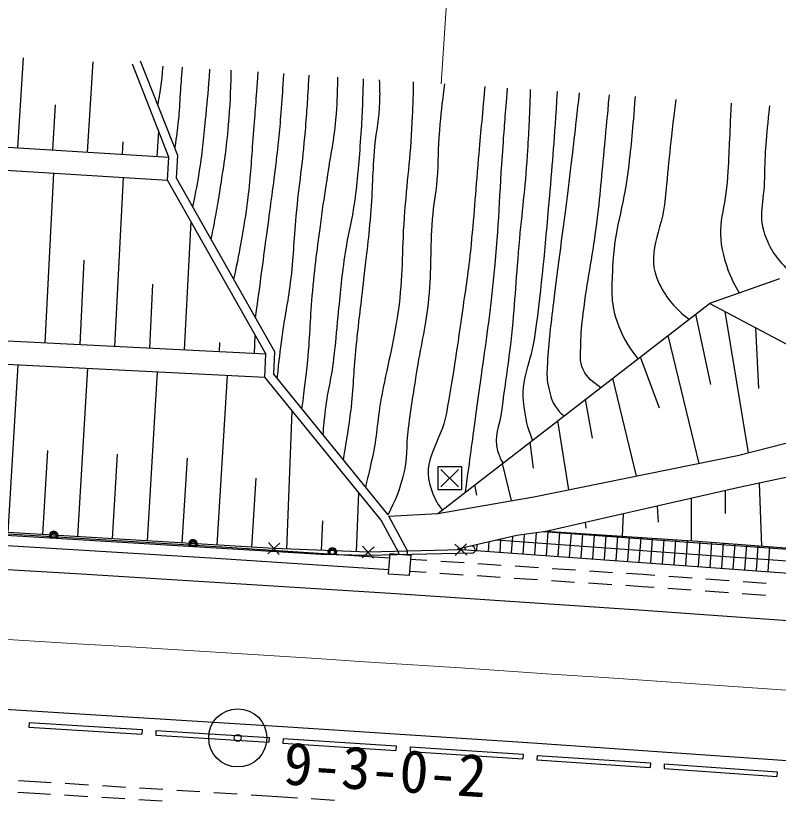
# Model space of a CAD drawing. Units: millimetres, scale not verified. Extents: x 40000 to 680000, y 20000 to 380000.
# Drawn here: x 338377 to 371148, y 281886 to 315646 of the extents above; entities that cross this region are included whole.
import ezdxf
from ezdxf.enums import TextEntityAlignment as Align

# ---------------------------------------------------------------- set-up
doc = ezdxf.new("R2010")
doc.units = ezdxf.units.MM
doc.header["$LTSCALE"] = 1000
for name, color, linetype, lineweight in [('M-BGD', 7, 'Continuous', 25), ('M-BMK', 2, 'Continuous', 13), ('M-BMK-ROW', 30, 'Continuous', 25), ('M-BMK-SRVR', 3, 'Continuous', 25), ('M-STR-HTXT', 7, 'Continuous', 13), ('M-STR-STRC', 7, 'Continuous', 25)]:
    doc.layers.add(name, color=color, linetype=linetype, lineweight=lineweight)
doc.styles.add('ＭＳ ゴシック', font='')
doc.styles.get('ＭＳ ゴシック').set_extended_font_data('MS Gothic')

msp = doc.modelspace()

# ---------------------------------------------------------------- linework, layer by layer
at = {"layer": 'M-BGD'}
for p, q in [((338472, 309974), (338712, 313833)), ((341467, 309788), (341707, 313658)), ((339970, 309881), (340090, 311816)), ((344461, 309602), (344527, 310670)), ((342964, 309695), (342997, 310229)), ((339643, 301588), (340011, 308877)), ((342639, 301436), (343006, 308690)), ((345636, 301285), (345913, 306783)), ((341141, 301512), (341324, 305139)), ((371198, 304345), (368186, 303282)), ((344137, 301361), (344276, 304109)), ((356513, 294260), (368186, 303282)), ((368846, 302932), (369857, 296858)), ((367590, 302822), (368234, 299804)), ((370172, 302230), (370294, 299623)), ((348632, 301134), (348671, 301919)), ((366403, 301905), (367739, 296405)), ((347134, 301209), (347153, 301602)), ((365217, 300987), (366026, 298794)), ((338047, 293439), (338483, 300645)), ((341041, 293258), (341479, 300494)), ((344036, 293077), (344475, 300342)), ((347030, 292895), (347472, 300191)), ((364030, 300070), (365048, 295862)), ((362843, 299153), (363145, 297497)), ((350025, 292725), (350263, 298657)), ((361656, 298235), (362137, 295273)), ((360469, 297318), (360620, 296208)), ((339544, 293348), (339763, 296966)), ((342538, 293167), (342758, 296800)), ((345533, 292986), (345754, 296634)), ((359283, 296401), (359675, 294805)), ((348527, 292805), (348707, 295767)), ((358096, 295483), (358175, 295038)), ((370329, 295562), (370427, 292844)), ((353023, 292605), (353124, 295140)), ((368864, 295240), (368871, 294250)), ((367402, 294905), (367406, 293068)), ((365940, 294570), (365992, 293877)), ((364478, 294235), (364442, 293261)), ((351524, 292665), (351575, 293933)), ((362856, 293871), (362875, 293618)), ((360686, 292487), (360753, 293419)), ((367684, 292983), (361065, 293462)), ((361185, 292451), (361258, 293468)), ((361683, 292415), (361757, 293436)), ((362182, 292378), (362256, 293403)), ((367676, 292482), (359045, 293107)), ((359190, 292595), (359230, 293148)), ((359689, 292559), (359740, 293263)), ((360187, 292523), (360247, 293349)), ((362681, 292342), (362755, 293371)), ((363179, 292306), (363254, 293339)), ((363678, 292270), (363753, 293306)), ((364177, 292234), (364252, 293274)), ((364676, 292198), (364751, 293241)), ((365174, 292162), (365250, 293209)), ((365673, 292126), (365749, 293176)), ((366172, 292090), (366248, 293144)), ((366670, 292054), (366747, 293111)), ((367169, 292018), (367246, 293079)), ((367718, 291978), (367796, 293042)), ((357694, 292703), (357701, 292804)), ((358192, 292667), (358211, 292919)), ((358691, 292631), (358720, 293034)), ((377694, 292255), (367684, 292983)), ((368217, 291942), (368294, 293004)), ((368716, 291905), (368793, 292967)), ((369214, 291869), (369291, 292929)), ((369713, 291833), (369790, 292892)), ((370212, 291797), (370289, 292854)), ((370710, 291760), (370787, 292817)), ((377693, 291753), (367676, 292482)), ((356047, 292231), (355339, 292277)), ((357643, 292127), (356646, 292192)), ((359240, 292022), (358242, 292087)), ((356010, 291712), (355300, 291758)), ((360837, 291918), (359839, 291983)), ((362433, 291814), (361435, 291879)), ((364030, 291710), (363032, 291775)), ((357606, 291608), (356608, 291673)), ((359203, 291504), (358205, 291569)), ((360800, 291399), (359802, 291465)), ((362396, 291295), (361398, 291360)), ((365336, 291625), (364629, 291671)), ((365846, 291589), (365336, 291625)), ((367442, 291476), (366445, 291546)), ((369038, 291364), (368041, 291434)), ((363993, 291191), (362995, 291256)), ((365301, 291106), (364591, 291152)), ((365810, 291070), (365301, 291106)), ((367406, 290957), (366408, 291028)), ((370634, 291251), (369637, 291322)), ((369002, 290845), (368004, 290915)), ((370598, 290733), (369600, 290803)), ((338954, 285270), (338941, 285070)), ((338941, 285070), (343801, 284767)), ((338954, 285270), (343813, 284967)), ((343813, 284967), (343801, 284767)), ((344405, 284934), (344392, 284734)), ((344392, 284734), (349249, 284429)), ((344405, 284934), (349262, 284629)), ((349262, 284629), (349249, 284429)), ((349867, 284580), (349854, 284380)), ((349854, 284380), (354713, 284074)), ((349867, 284580), (354726, 284274)), ((354726, 284274), (354713, 284074)), ((355335, 284228), (355322, 284028)), ((355322, 284028), (360174, 283709)), ((355335, 284228), (360187, 283909)), ((360187, 283909), (360174, 283709)), ((360789, 283860), (360776, 283661)), ((360776, 283661), (365637, 283337)), ((360789, 283860), (365651, 283537)), ((365651, 283537), (365637, 283337)), ((366251, 283496), (366237, 283296)), ((366237, 283296), (371087, 282955)), ((366251, 283496), (371101, 283155)), ((371101, 283155), (371087, 282955)), ((339208, 282723), (338496, 282766)), ((339906, 282680), (339208, 282723)), ((341503, 282582), (340505, 282644)), ((339178, 282224), (338466, 282267)), ((343100, 282484), (342101, 282545)), ((344697, 282385), (343698, 282447)), ((346294, 282287), (345295, 282348)), ((347890, 282188), (346892, 282250)), ((339875, 282181), (339178, 282224)), ((341472, 282083), (340474, 282145)), ((343069, 281985), (342071, 282046)), ((344666, 281886), (343668, 281948)), ((349187, 282108), (348489, 282151)), ((350481, 282025), (349187, 282108)), ((352078, 281923), (351080, 281987))]:
    msp.add_line(p, q, dxfattribs=at)
for points in [[(354378, 294201), (349468, 300236), (349516, 301200), (345284, 308662), (345344, 309632), (343744, 313698)], [(354084, 293961), (349081, 300110), (349131, 301108), (344898, 308573), (344960, 309571), (343390, 313559)], [(325812, 311047), (327870, 310633), (344960, 309571)], [(325615, 310066), (327740, 309640), (344898, 308573)], [(354418, 294141), (356513, 294260), (360638, 294971), (369390, 296739), (376914, 298659), (368186, 303282)], [(321360, 302636), (322939, 302431), (349131, 301108)], [(321231, 301645), (322849, 301435), (349081, 300110)], [(374735, 301331), (381691, 298158), (381313, 296734), (376935, 296962), (369519, 295391), (361159, 293475)], [(354455, 292335), (347002, 292820), (338044, 293366), (328089, 293950), (315659, 294605)], [(354418, 291837), (346971, 292321), (338015, 292867), (328061, 293451), (315632, 294106)], [(355217, 292476), (355217, 292652), (354418, 294141)], [(354837, 292505), (354837, 292557), (354084, 293961)], [(386685, 290589), (385777, 291751), (377694, 292297), (367685, 293050), (361159, 293475), (359917, 293303), (357361, 292727)], [(357361, 292727), (367668, 291982), (377692, 291252), (386685, 290589)]]:
    msp.add_lwpolyline(points, dxfattribs=at)
msp.add_lwpolyline([(355353, 292466), (355287, 291582), (354404, 291649), (354470, 292532)], close=True, dxfattribs=at)
for points, knots in [([(344694, 313480), (344665, 313093), (344657, 312986), (344616, 312671), (344574, 312342), (344553, 312231), (344478, 311832)], [0, 0, 0, 0, 1, 1, 1, 2, 2, 2, 2]), ([(345524, 313429), (345484, 312881), (345474, 312743), (345444, 312304), (345412, 311851), (345410, 311596), (345365, 311144), (345319, 310686), (345295, 310532), (345209, 309976)], [0, 0, 0, 0, 1, 1, 1, 2, 2, 2, 3, 3, 3, 3]), ([(346712, 313355), (346640, 312389), (346619, 312135), (346541, 311355), (346449, 310428), (346408, 309907), (346262, 308988), (346165, 308379), (346130, 308175), (345980, 307435)], [0, 0, 0, 0, 1, 1, 1, 2, 2, 2, 3, 3, 3, 3]), ([(347628, 313299), (347598, 312180), (347586, 311866), (347508, 310952), (347419, 309914), (347331, 309336), (347170, 308307), (347032, 307421), (346978, 307129), (346767, 306047)], [0, 0, 0, 0, 1, 1, 1, 2, 2, 2, 3, 3, 3, 3]), ([(348784, 313227), (348692, 311921), (348668, 311588), (348585, 310539), (348505, 309540), (348484, 308978), (348368, 307982), (348283, 307254), (348220, 306847), (348096, 306125), (347974, 305420), (347925, 305188), (347742, 304328)], [0, 0, 0, 0, 1, 1, 1, 2, 2, 2, 3, 3, 3, 4, 4, 4, 4]), ([(348683, 302668), (348920, 304408), (348980, 304846), (349166, 306243), (349323, 307427), (349424, 308089), (349564, 309275), (349674, 310205), (349731, 310727), (349802, 311661), (349846, 312245), (349859, 312435), (349897, 313157)], [0, 0, 0, 0, 1, 1, 1, 2, 2, 2, 3, 3, 3, 4, 4, 4, 4]), ([(350973, 313089), (350910, 311932), (350887, 311625), (350811, 310688), (350694, 309258), (350552, 308464), (350416, 307035), (350310, 305919), (350316, 305287), (350177, 304174), (350062, 303261), (349934, 302758), (349813, 301845), (349721, 301152), (349694, 300925), (349604, 300068)], [0, 0, 0, 0, 1, 1, 1, 2, 2, 2, 3, 3, 3, 4, 4, 4, 5, 5, 5, 5]), ([(350678, 298748), (350813, 299749), (350844, 300018), (350927, 300835), (351045, 301997), (351031, 302656), (351141, 303819), (351261, 305088), (351364, 305795), (351531, 307058), (351623, 307750), (351692, 308135), (351793, 308825), (351927, 309742), (352055, 310250), (352135, 311174), (352197, 311889), (352209, 312140), (352224, 313009)], [0, 0, 0, 0, 1, 1, 1, 2, 2, 2, 3, 3, 3, 4, 4, 4, 5, 5, 5, 6, 6, 6, 6]), ([(353309, 312940), (353271, 311636), (353262, 311282), (353185, 310223), (353112, 309216), (353073, 308650), (352934, 307650), (352806, 306726), (352641, 306223), (352509, 305298), (352366, 304297), (352322, 303731), (352217, 302724), (352143, 302012), (352125, 301610), (352040, 300899), (351930, 299975), (351756, 299474), (351657, 298549), (351619, 298197), (351604, 298077), (351575, 297646)], [0, 0, 0, 0, 1, 1, 1, 2, 2, 2, 3, 3, 3, 4, 4, 4, 5, 5, 5, 6, 6, 6, 7, 7, 7, 7]), ([(352458, 296560), (352560, 297150), (352587, 297304), (352658, 297782), (352719, 298195), (352758, 298426), (352803, 298841), (352911, 299851), (352909, 300422), (353012, 301433), (353118, 302488), (353202, 303077), (353319, 304131), (353447, 305282), (353539, 305925), (353638, 307078), (353737, 308225), (353710, 308874), (353813, 310020), (353881, 310775), (354012, 311192), (354027, 311950), (354034, 312319), (354038, 312452), (354014, 312895)], [0, 0, 0, 0, 1, 1, 1, 2, 2, 2, 3, 3, 3, 4, 4, 4, 5, 5, 5, 6, 6, 6, 7, 7, 7, 8, 8, 8, 8]), ([(355464, 312801), (355448, 311971), (355435, 311748), (355404, 311074), (355331, 309467), (355183, 308574), (355069, 306969), (354957, 305400), (355025, 304508), (354812, 302950), (354607, 301447), (354335, 300632), (354072, 299139), (353900, 298161), (353904, 297595), (353695, 296624), (353592, 296143), (353557, 295977), (353402, 295401)], [0, 0, 0, 0, 1, 1, 1, 2, 2, 2, 3, 3, 3, 4, 4, 4, 5, 5, 5, 6, 6, 6, 6]), ([(354378, 294201), (354732, 294905), (354849, 295168), (355028, 295828), (355244, 296623), (355149, 297108), (355256, 297925), (355386, 298909), (355479, 299458), (355634, 300440), (355822, 301635), (356016, 302293), (356134, 303497), (356264, 304819), (356187, 305569), (356291, 306893), (356344, 307560), (356442, 307927), (356493, 308595), (356557, 309419), (356530, 309884), (356597, 310707), (356660, 311493), (356693, 311756), (356818, 312713)], [0, 0, 0, 0, 1, 1, 1, 2, 2, 2, 3, 3, 3, 4, 4, 4, 5, 5, 5, 6, 6, 6, 7, 7, 7, 8, 8, 8, 8]), ([(358541, 312600), (358400, 311087), (358365, 310706), (358256, 309491), (358118, 307944), (358078, 307074), (357915, 305530), (357801, 304455), (357700, 303858), (357546, 302788), (357310, 301136), (357184, 300209), (356885, 298567), (356652, 297293), (355775, 296531), (356226, 295317), (356366, 294941), (356441, 294729), (356705, 294409)], [0, 0, 0, 0, 1, 1, 1, 2, 2, 2, 3, 3, 3, 4, 4, 4, 5, 5, 5, 6, 6, 6, 6]), ([(357706, 295182), (357925, 296773), (357979, 297174), (358150, 298451), (358469, 300835), (358705, 302164), (358945, 304558), (359158, 306689), (359162, 307892), (359320, 310028), (359393, 311008), (359415, 311317), (359510, 312536)], [0, 0, 0, 0, 1, 1, 1, 2, 2, 2, 3, 3, 3, 4, 4, 4, 4]), ([(360488, 312472), (360446, 311115), (360428, 310751), (360358, 309650), (360261, 308134), (360132, 307290), (359998, 305777), (359854, 304156), (359828, 303242), (359648, 301625), (359518, 300453), (359395, 299803), (359253, 298633), (359174, 297979), (358891, 297583), (359087, 296953), (359153, 296738), (359183, 296630), (359312, 296424)], [0, 0, 0, 0, 1, 1, 1, 2, 2, 2, 3, 3, 3, 4, 4, 4, 5, 5, 5, 6, 6, 6, 6]), ([(360590, 297411), (360352, 298013), (360304, 298280), (360221, 298857), (360048, 300066), (360544, 300735), (360705, 301945), (361008, 304217), (361115, 305498), (361314, 307781), (361472, 309581), (361516, 310163), (361665, 312393)], [0, 0, 0, 0, 1, 1, 1, 2, 2, 2, 3, 3, 3, 4, 4, 4, 4]), ([(362592, 312331), (362393, 310521), (362339, 310059), (362166, 308605), (361919, 306540), (361727, 305390), (361488, 303324), (361369, 302294), (361269, 301718), (361226, 300682), (361212, 300322), (361177, 300111), (361262, 299761), (361352, 299395), (361358, 299158), (361573, 298850), (361694, 298677), (361756, 298602), (361932, 298449)], [0, 0, 0, 0, 1, 1, 1, 2, 2, 2, 3, 3, 3, 4, 4, 4, 5, 5, 5, 6, 6, 6, 6]), ([(363515, 299672), (363157, 299914), (362946, 300059), (362769, 300436), (362588, 300820), (362660, 301093), (362664, 301517), (362670, 302041), (362707, 302334), (362767, 302854), (362937, 304322), (363152, 305129), (363334, 306596), (363505, 307966), (363561, 308738), (363693, 310113), (363772, 310945), (363797, 311207), (363890, 312244)], [0, 0, 0, 0, 1, 1, 1, 2, 2, 2, 3, 3, 3, 4, 4, 4, 5, 5, 5, 6, 6, 6, 6]), ([(364992, 312169), (364883, 310655), (364843, 310237), (364697, 309005), (364501, 307351), (364084, 306459), (364025, 304794), (363993, 303910), (363922, 303375), (364206, 302538), (364440, 301847), (364630, 301552), (365111, 300905)], [0, 0, 0, 0, 1, 1, 1, 2, 2, 2, 3, 3, 3, 4, 4, 4, 4]), ([(366740, 312050), (366503, 310000), (366437, 309461), (366294, 307796), (366172, 306365), (365378, 305406), (366034, 304128), (366389, 303438), (366688, 303081), (367316, 302610)], [0, 0, 0, 0, 1, 1, 1, 2, 2, 2, 3, 3, 3, 3]), ([(369122, 311885), (369051, 310346), (369033, 309958), (368971, 308722), (368904, 307412), (368449, 306634), (368792, 305367), (368972, 304701), (369083, 304388), (369466, 303734)], [0, 0, 0, 0, 1, 1, 1, 2, 2, 2, 3, 3, 3, 3]), ([(370767, 311771), (370621, 310302), (370570, 309878), (370554, 308660), (370541, 307656), (370235, 307016), (370623, 306090), (370916, 305393), (371187, 305075), (371767, 304529)], [0, 0, 0, 0, 1, 1, 1, 2, 2, 2, 3, 3, 3, 3])]:
    msp.add_open_spline(points, degree=3, knots=knots, dxfattribs=at)
at = {"layer": 'M-BMK'}
msp.add_arc((159900, -2705871), 3000000, 85.23845, 87.76039, dxfattribs=at)
at = {"layer": 'M-BMK-ROW'}
for p, q in [((356528, 295275), (356528, 296275)), ((356528, 296275), (357528, 296275)), ((356528, 295275), (356528, 296275)), ((356528, 296275), (357528, 296275)), ((356653, 296150), (357403, 295400)), ((357403, 296150), (356653, 295400)), ((356653, 296150), (357403, 295400)), ((357403, 296150), (356653, 295400)), ((357528, 296275), (357528, 295275)), ((357528, 296275), (357528, 295275)), ((357528, 295275), (356528, 295275)), ((357528, 295275), (356528, 295275))]:
    msp.add_line(p, q, dxfattribs=at)
at = {"layer": 'M-BMK-SRVR'}
for radius in [1250, 150]:
    msp.add_circle((347920, 284610), radius, dxfattribs=at)
at = {"layer": 'M-STR-HTXT'}
msp.add_line((356667, 312723), (357382, 323700), dxfattribs=at)
at = {"layer": 'M-STR-STRC'}
for p, q in [((349210, 292515), (349734, 292980)), ((349704, 292486), (349240, 293009)), ((353265, 292348), (353780, 292823)), ((353760, 292328), (353285, 292843)), ((357757, 292457), (357249, 292938)), ((357263, 292443), (357743, 292952))]:
    msp.add_line(p, q, dxfattribs=at)
for points in [[(357503, 292698), (353522, 292585), (349472, 292747), (337582, 293467), (317628, 294701), (313648, 295249), (313476, 295727), (313756, 298753)], [(203135, 297727), (223162, 296938), (243115, 296168), (263132, 295385), (282934, 294604), (293050, 294174), (303054, 293718), (315526, 293104), (328044, 292434), (341187, 291657), (354481, 290824), (364960, 290131), (374751, 289423), (388405, 288422), (398929, 287599), (409176, 286765)], [(357980, 292544), (353486, 292445), (351508, 292491), (335577, 293456), (319627, 294390), (317627, 294574), (315650, 294786), (313203, 295187)], [(408677, 280772), (398405, 281597), (387538, 282438), (378577, 283112), (371115, 283657), (360170, 284410), (349854, 285081), (338386, 285799), (327991, 286419), (319599, 286867), (308712, 287422), (302641, 287715), (292361, 288186), (276012, 288856), (259572, 289526), (243274, 290158), (226292, 290831)]]:
    msp.add_lwpolyline(points, dxfattribs=at)
for centre in [(340010, 293300), (345999, 292937), (351984, 292592)]:
    msp.add_circle(centre, 100, dxfattribs=at)
for centre, radius, start, end in [((340010, 293300), 188, 319.6626, 213.4024), ((340010, 293300), 150, 307.9421, 225.1228), ((340010, 293300), 112, 266.5325, 266.5324), ((345999, 292937), 188, 319.6626, 213.4024), ((345999, 292937), 150, 307.9421, 225.1228), ((345999, 292937), 112, 266.5325, 266.5324), ((351984, 292592), 188, 321.802, 215.5418), ((351984, 292592), 150, 310.0815, 227.2622), ((351984, 292592), 112, 268.6719, 268.6718), ((357977, 292694), 150, 271.2604, 91.2604)]:
    msp.add_arc(centre, radius, start, end, dxfattribs=at)

# ---------------------------------------------------------------- texts
at = {"layer": 'M-STR-HTXT', "style": 'ＭＳ ゴシック'}
msp.add_text('9-3-0-2', height=1833, rotation=356.294, dxfattribs=at).set_placement((349804, 282069), align=Align.BOTTOM_LEFT)

doc.saveas('drawing.dxf')
